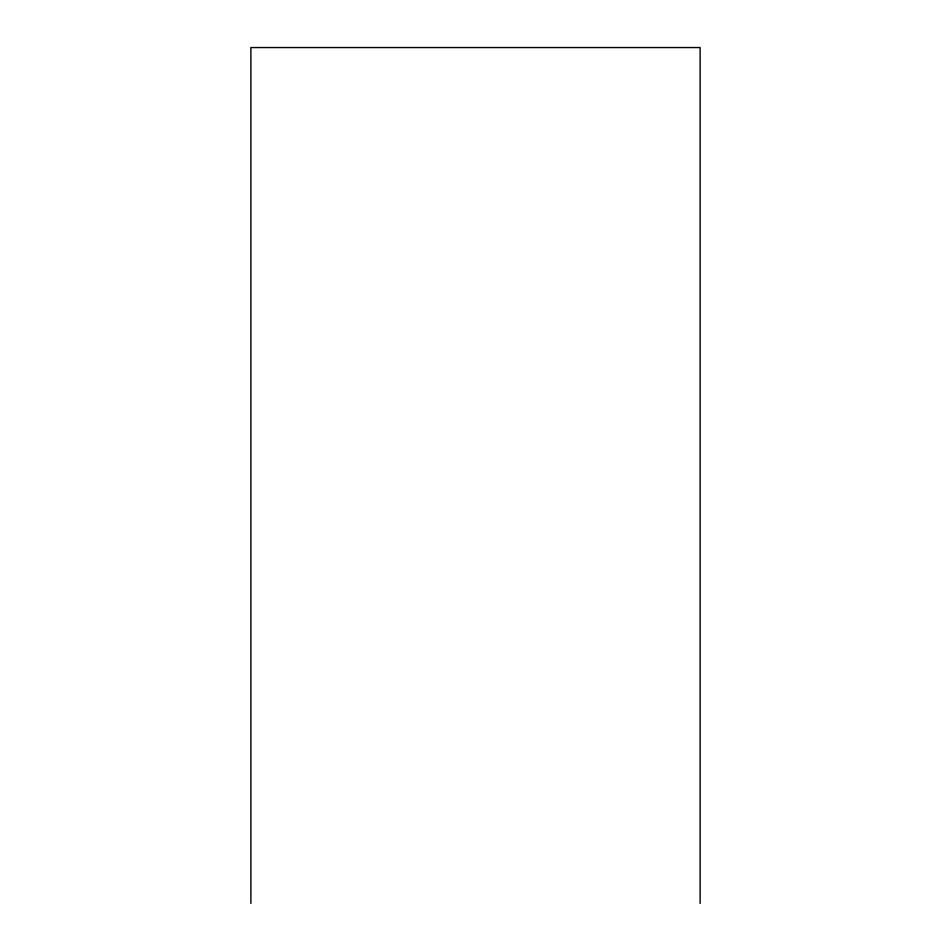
<?xml version="1.0" encoding="UTF-8"?>
<svg xmlns="http://www.w3.org/2000/svg" width="951" height="951" viewBox="0 0 951 951"><rect width="100%" height="100%" fill="white"/><g stroke="black" fill="none" stroke-linecap="round" stroke-linejoin="round"><path stroke-width="1.43" d="M700.114 903.45L700.114 47.55L250.886 47.55L250.886 903.45"/></g></svg>
